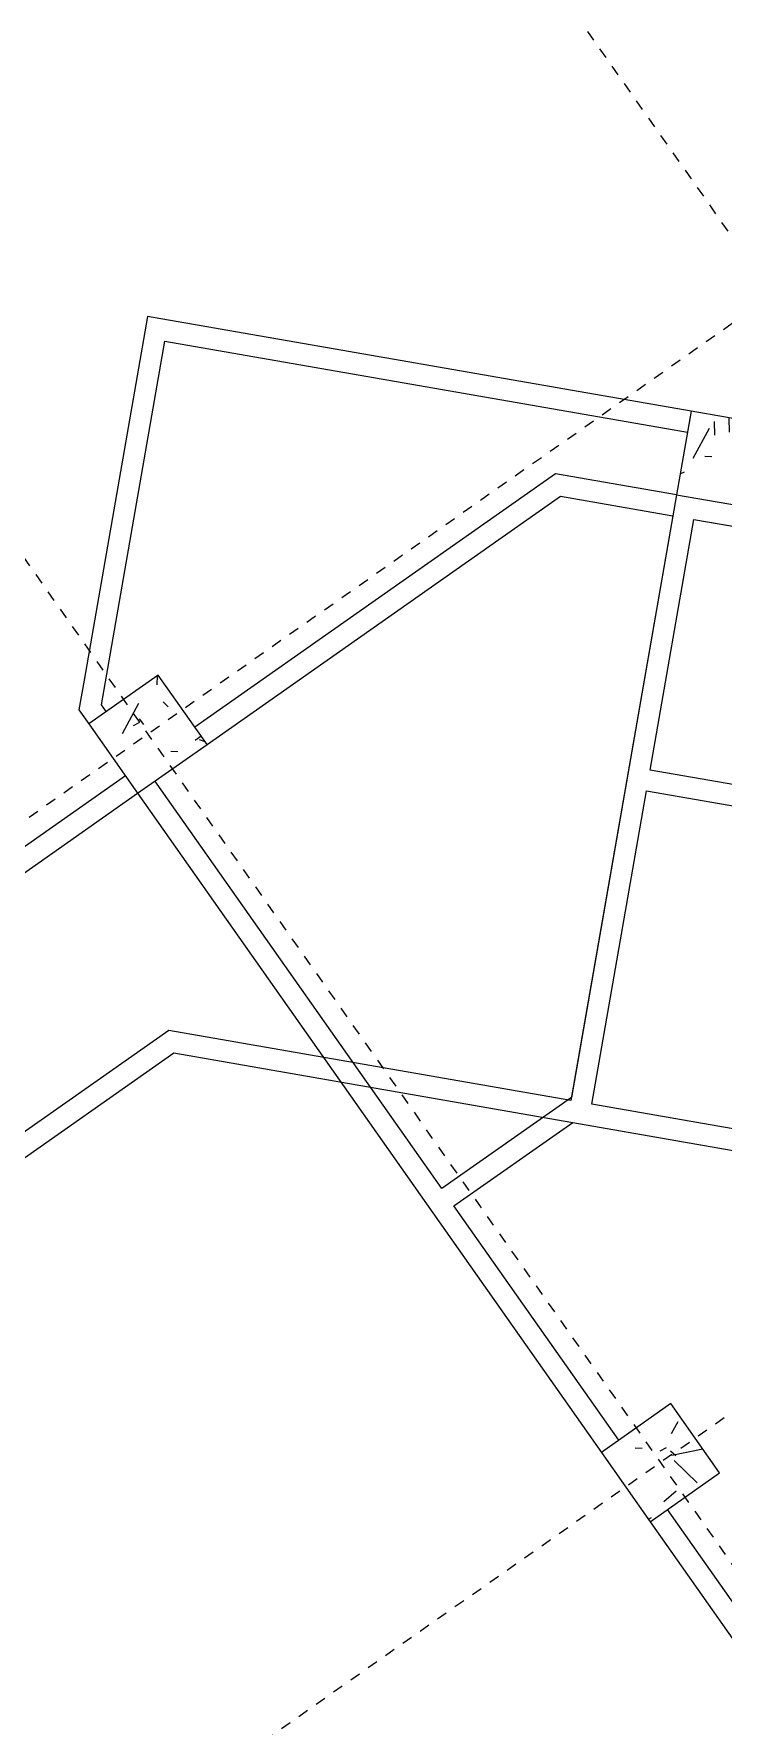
# Model space of a CAD drawing. Extents: x 274235 to 276654, y 142848 to 144425.
# Drawn here: x 275888.92 to 275895.41, y 143116.4 to 143132.36 of the extents above; entities that cross this region are included whole.
import ezdxf

# ---------------------------------------------------------------- set-up
doc = ezdxf.new("R2010")
doc.units = 0
doc.header["$LTSCALE"] = 1.5
doc.linetypes.add('ACM-G-CENTER', pattern=[50.800000000000004, 31.75, -6.350000000000001, 6.350000000000001, -6.350000000000001])
doc.layers.get('0').update_dxf_attribs({"linetype": 'CONTINUOUS', "lineweight": 0})
for name, color, linetype, lineweight in [('_ACM-A-DETL', 7, 'CONTINUOUS', 5), ('_ACM-A-GRID', 3, 'CONTINUOUS', 5), ('_ACM-A-WALL-FULL', 6, 'CONTINUOUS', 13), ('_ACM-S-STRU-CLOS', 5, 'CONTINUOUS', 5)]:
    doc.layers.add(name, color=color, linetype=linetype, lineweight=lineweight)

# ---------------------------------------------------------------- blocks, each defined once
blk = doc.blocks.new('M_Concrete-Rectangular-Column - 800 x 800mm-V1056-B1_Working')
at = {"layer": '_ACM-S-STRU-CLOS'}
h = blk.add_hatch(dxfattribs=at)
h.set_pattern_fill('FP_660', color=256, style=0, pattern_type=2)
h.set_pattern_definition([(49.99999999999999, (-647404.125, -663204.566), (3643.681986006824, -318.7812880006761), [381, -4191]), (355, (-647404.125, -663204.566), (-704.8562580461121, 3821.135846227694), [304.8, -3352.8]), (100.451, (-647100.485, -663231.131), (2938.852362929117, 3502.332152374178), [323.8, -3561.801]), (46.184, (-647404.125, -662188.566), (5421.581919880712, -840.8554984886337), [571.5, -6286.5]), (96.636, (-646952.326, -662258.636), (4748.051319755933, 4948.551449789822), [485.7, -5342.701999999999]), (351.184, (-647404.125, -662188.566), (4748.100788072627, 4948.506072045693), [457.2, -5029.2]), (21, (-646896.125, -662442.566), (3032.287836333134, -2045.304476687058), [381, -4191]), (326, (-646896.125, -662442.566), (1236.042244531653, 3683.761809559103), [304.8, -3352.8]), (71.45100000000001, (-646643.434, -662613.0079999999), (4268.342513760047, 1638.424823382678), [323.8, -3561.801]), (37.50000000000001, (-647404.125, -663204.566), (61.77206501183639, 1691.100777463062), [167.64, -3144.52, 167.64, -6601.46]), (37.50000000000001, (-647404.125, -663204.566), (61.77206501183639, 1691.100777463062), [-3479.8, -3235.96, 167.64, -3197.86]), (7.499999999999999, (-647404.125, -663204.566), (1336.393250206115, 2003.61149636239), [167.64, -1772.92, 167.64, -4351.02]), (7.499999999999999, (-647404.125, -663204.566), (1336.393250206115, 2003.61149636239), [-2108.2, -3068.32, 167.64, -1115.06]), (327.5, (-648536.965, -663204.566), (2711.817807077548, -114.578640950727), [167.64, -1102.36, -9220.2]), (327.5, (-648536.965, -663204.566), (2711.817807077548, -114.578640950727), [-1270, 167.64, -3794.76, -5257.8]), (327.5, (-648536.965, -663204.566), (2711.817807077548, -114.578640950727), [-5232.4, 167.64, -5090.16]), (317.5, (-649044.965, -663204.566), (2962.585592803855, 508.5334453662156), [167.64, -1483.36, 167.64, -6197.6]), (317.5, (-649044.965, -663204.566), (2962.585592803855, 508.5334453662156), [-1818.64, -2463.8, 167.64, -3566.16])])
h.paths.add_polyline_path([(400.0000000007927, -399.999999999216), (400.0000000007753, 400.0000000007753), (-399.999999999216, 400.0000000007407), (-399.9999999991987, -399.9999999992507)])
at = {"layer": '_ACM-A-DETL', "color": 250}
for p, q in [((400.0000000000002, 400.0000000000002), (-399.9999999999999, 400.0000000000002)), ((-399.9999999999999, 400.0000000000002), (-399.9999999999999, -399.9999999999999)), ((400.0000000000002, -399.9999999999999), (400.0000000000002, 400.0000000000002)), ((-399.9999999999999, -399.9999999999999), (400.0000000000002, -399.9999999999999))]:
    blk.add_line(p, q, dxfattribs=at)
blk = doc.blocks.new('M_Concrete-Rectangular-Column - 800 x 800mm-V1074-B1_Working')
at = {"layer": '_ACM-S-STRU-CLOS'}
h = blk.add_hatch(dxfattribs=at)
h.set_pattern_fill('FP_671', color=256, style=0, pattern_type=2)
h.set_pattern_definition([(4.999999999999999, (-920800.595, -3791.69), (2351.059830332032, -2801.884651253352), [381, -4191]), (310, (-920800.595, -3791.69), (2203.542428876418, 3200.35970852878), [304.8, -3352.8]), (55.451, (-920604.6740000001, -4025.18), (4554.605249644746, 398.4403801781702), [323.8, -3561.801]), (1.184, (-920082.175, -3073.269), (3239.061715540233, -4428.211985948568), [571.5, -6286.5]), (51.63600000000001, (-919812.252, -3442.286), (6856.533572818061, 141.775001575746), [485.6999999999999, -5342.701999999998]), (306.184, (-920082.175, -3073.269), (6856.536465289661, 141.7079352829701), [457.2, -5029.2]), (336, (-919902.57, -3612.085), (697.9026265240216, -3590.399956637265), [381, -4191]), (281, (-919902.57, -3612.085), (3478.826808756641, 1730.799102873897), [304.8, -3352.8]), (26.451, (-919844.411, -3911.285), (4176.715238984827, -1859.632632828301), [323.8, -3561.801]), (352.5, (-920800.595, -3791.69), (1239.46827347174, 1152.109381356208), [167.64, -3144.52, 167.64, -6601.46]), (352.5, (-920800.595, -3791.69), (1239.46827347174, 1152.109381356208), [-3479.8, -3235.96, 167.64, -3197.86]), (322.5, (-920800.595, -3791.69), (2361.740005493846, 471.7945463884976), [167.64, -1772.92, 167.64, -4351.02]), (322.5, (-920800.595, -3791.69), (2361.740005493846, 471.7945463884976), [-2108.2, -3068.32, 167.64, -1115.06]), (282.5, (-921601.6340000001, -2990.651), (1836.525426731569, -1998.564094722365), [167.64, -1102.36, 167.64, -9052.56]), (282.5, (-921601.6340000001, -2990.651), (1836.525426731569, -1998.564094722365), [-1437.64, -3794.76, 167.64, -5090.16]), (272.5, (-921960.845, -2631.441), (2454.451810195783, -1735.276914838564), [167.64, -1483.36, 167.64, -6197.6]), (272.5, (-921960.845, -2631.441), (2454.451810195783, -1735.276914838564), [-1818.64, -2463.8, 167.64, -3566.16])])
h.paths.add_polyline_path([(-399.999999999112, -399.9999999999783), (400.000000000914, -399.9999999999783), (400.0000000008966, 400.0000000000477), (-399.9999999990948, 400.0000000000477)])
at = {"layer": '_ACM-A-DETL', "color": 250}
for p, q in [((400.0000000000002, 400.0000000000002), (-399.9999999999999, 400.0000000000002)), ((-399.9999999999999, 400.0000000000002), (-399.9999999999999, -399.9999999999999)), ((400.0000000000002, -399.9999999999999), (400.0000000000002, 400.0000000000002)), ((-399.9999999999999, -399.9999999999999), (400.0000000000002, -399.9999999999999))]:
    blk.add_line(p, q, dxfattribs=at)
blk = doc.blocks.new('M_Concrete-Rectangular-Column - 800 x 800mm-V1076-B1_Working')
at = {"layer": '_ACM-S-STRU-CLOS'}
h = blk.add_hatch(dxfattribs=at)
h.set_pattern_fill('FP_673', color=256, style=0, pattern_type=2)
h.set_pattern_definition([(4.999999999999999, (-920800.595, -12191.69), (2351.059830332032, -2801.884651253352), [381, -4191]), (310, (-920800.595, -12191.69), (2203.542428876418, 3200.35970852878), [304.8, -3352.8]), (55.451, (-920604.6740000001, -12425.18), (4554.605249644746, 398.4403801781702), [323.8, -3561.801]), (1.184, (-920082.175, -11473.269), (3239.061715540233, -4428.211985948568), [571.5, -6286.5]), (51.63600000000001, (-919812.252, -11842.286), (6856.533572818061, 141.775001575746), [485.6999999999999, -5342.701999999998]), (306.184, (-920082.175, -11473.269), (6856.536465289661, 141.7079352829701), [457.2, -5029.2]), (336, (-919902.57, -12012.085), (697.9026265240216, -3590.399956637265), [381, -4191]), (281, (-919902.57, -12012.085), (3478.826808756641, 1730.799102873897), [304.8, -3352.8]), (26.451, (-919844.411, -12311.285), (4176.715238984827, -1859.632632828301), [323.8, -3561.801]), (352.5, (-920800.595, -12191.69), (1239.46827347174, 1152.109381356208), [167.64, -3144.52, 167.64, -6601.46]), (352.5, (-920800.595, -12191.69), (1239.46827347174, 1152.109381356208), [-3479.8, -3235.96, 167.64, -3197.86]), (322.5, (-920800.595, -12191.69), (2361.740005493846, 471.7945463884976), [167.64, -1772.92, 167.64, -4351.02]), (322.5, (-920800.595, -12191.69), (2361.740005493846, 471.7945463884976), [-2108.2, -3068.32, 167.64, -1115.06]), (282.5, (-921601.6340000001, -11390.651), (1836.525426731569, -1998.564094722365), [167.64, -1102.36, 167.64, -9052.56]), (282.5, (-921601.6340000001, -11390.651), (1836.525426731569, -1998.564094722365), [-1437.64, -3794.76, 167.64, -5090.16]), (272.5, (-921960.845, -11031.441), (2454.451810195783, -1735.276914838564), [167.64, -1483.36, 167.64, -6197.6]), (272.5, (-921960.845, -11031.441), (2454.451810195783, -1735.276914838564), [-1818.64, -2463.8, 167.64, -3566.16])])
h.paths.add_polyline_path([(-399.9999999991467, -399.9999999999783), (400.0000000008793, -399.9999999999783), (400.0000000008793, 400.000000000013), (-399.9999999991294, 400.000000000013)])
at = {"layer": '_ACM-A-DETL', "color": 250}
for p, q in [((400.0000000000002, 400.0000000000002), (-399.9999999999999, 400.0000000000002)), ((-399.9999999999999, 400.0000000000002), (-399.9999999999999, -399.9999999999999)), ((400.0000000000002, -399.9999999999999), (400.0000000000002, 400.0000000000002)), ((-399.9999999999999, -399.9999999999999), (400.0000000000002, -399.9999999999999))]:
    blk.add_line(p, q, dxfattribs=at)
blk = doc.blocks.new('BASEMENT20250512')
at = {"layer": '_ACM-A-WALL-FULL', "lineweight": 9}
for p, q in [((645845.7553515965, 662804.565608038), (642907.7827541179, 659866.5930105594)), ((647004.1247019172, 662804.565608038), (645845.7553515965, 662804.565608038)), ((643049.2041103553, 659725.1716543223), (645928.598064071, 662604.565608038)), ((645928.598064071, 662604.565608038), (647004.1247019172, 662604.565608038)), ((647004.1247019172, 662604.5656080382), (647004.1247019172, 657004.5656080381)), ((647204.1247019172, 660204.5656080383), (647204.1247019172, 662604.5656080382)), ((647204.1247019172, 662604.5656080382), (653204.1246721393, 662604.5656080382)), ((653204.1246721393, 660204.5656080383), (647204.1247019172, 660204.5656080383)), ((647204.1247019172, 660004.5656080383), (653204.1246721393, 660004.5656080383)), ((647204.1247019172, 657004.5656080381), (647204.1247019172, 660004.5656080383)), ((642342.0973291686, 659300.9075856102), (636968.0857921507, 653926.8960485923)), ((637109.5071483883, 653785.4746923553), (642483.5186854061, 659159.486229373)), ((643157.0251888174, 657004.5656080381), (637372.9642568314, 651220.5046760521)), ((647004.1247019172, 657004.5656080381), (643157.0251888174, 657004.5656080381)), ((653204.1246721393, 657004.5656080381), (647204.1247019172, 657004.5656080381)), ((637514.3856132911, 651079.0833200372), (643239.867901292, 656804.5656080381)), ((643239.867901292, 656804.5656080381), (653404.1246721392, 656804.5656080381))]:
    blk.add_line(p, q, dxfattribs=at)
at = {"layer": '_ACM-S-STRU-CLOS'}
blk.add_blockref('M_Concrete-Rectangular-Column - 800 x 800mm-V1056-B1_Working', (647404.1247019173, 663204.5656080381), dxfattribs=at)
at = {"layer": '_ACM-S-STRU-CLOS', "rotation": 44.99999999999453}
for name, p in [('M_Concrete-Rectangular-Column - 800 x 800mm-V1076-B1_Working', (642483.518685406, 659725.1716543224)), ('M_Concrete-Rectangular-Column - 800 x 800mm-V1074-B1_Working', (648423.2156259797, 653785.4747137486))]:
    blk.add_blockref(name, p, dxfattribs=at)
blk = doc.blocks.new('M_Concrete-Rectangular-Column - 800 x 800mm-V16-F5_Working')
at = {"layer": '_ACM-S-STRU-CLOS'}
h = blk.add_hatch(dxfattribs=at)
h.set_pattern_fill('FP_21', color=256, style=0, pattern_type=2)
h.set_pattern_definition([(49.99999999999999, (-647404.125, -663204.566), (1457.47235942743, -127.5124112941153), [152.4, -1676.4]), (355, (-647404.125, -663204.566), (-281.9423214106538, 1528.454121820989), [121.92, -1341.12]), (100.451, (-647282.669, -663215.192), (1175.54117813264, 1400.932700546505), [129.52, -1424.721]), (46.184, (-647404.125, -662798.166), (2168.632479325518, -336.3419224575734), [228.6, -2514.6]), (96.636, (-647223.405, -662826.194), (1899.220703450187, 1979.420801688256), [194.28, -2137.081]), (351.184, (-647404.125, -662798.166), (1899.240117591927, 1979.402459470636), [182.88, -2011.68]), (21, (-647200.925, -662899.7660000001), (1212.914804469988, -818.1214889162425), [152.4, -1676.4]), (326, (-647200.925, -662899.7660000001), (494.4169517815951, 1473.504446177546), [121.92, -1341.12]), (71.45100000000001, (-647099.8489999999, -662967.942), (1707.337131491297, 655.3696761195706), [129.52, -1424.721]), (37.50000000000001, (-647404.125, -663204.566), (24.70938685064226, 676.4402371484604), [67.056, -1257.808, 67.056, -2640.584]), (37.50000000000001, (-647404.125, -663204.566), (24.70938685064226, 676.4402371484604), [-1391.92, -1294.384, 67.056, -1279.144]), (7.499999999999999, (-647404.125, -663204.566), (534.5577488708675, 801.4442541774883), [67.056, -709.168, 67.056, -1740.408]), (7.499999999999999, (-647404.125, -663204.566), (534.5577488708675, 801.4442541774883), [-843.28, -1227.328, 67.056, -446.024]), (327.5, (-647857.261, -663204.566), (1084.727506429152, -45.83122648363428), [67.056, -440.944, 67.056, -3621.024]), (327.5, (-647857.261, -663204.566), (1084.727506429152, -45.83122648363428), [-575.056, -1517.904, 67.056, -2036.064]), (317.5, (-648060.461, -663204.566), (1185.034654813092, 203.4135379393795), [67.056, -593.344, 67.056, -2479.04]), (317.5, (-648060.461, -663204.566), (1185.034654813092, 203.4135379393795), [-727.456, -985.52, 67.056, -1426.464])])
h.paths.add_polyline_path([(400.0000000007234, -399.999999999216), (400.0000000007234, 400.00000000081), (-399.9999999992853, 400.0000000008446), (-399.9999999992853, -399.9999999991814)])
at = {"layer": '_ACM-A-DETL'}
for p, q in [((400.0000000000002, 400.0000000000002), (-399.9999999999999, 400.0000000000002)), ((-399.9999999999999, 400.0000000000002), (-399.9999999999999, -399.9999999999999)), ((400.0000000000002, -399.9999999999999), (400.0000000000002, 400.0000000000002)), ((-399.9999999999999, -399.9999999999999), (400.0000000000002, -399.9999999999999))]:
    blk.add_line(p, q, dxfattribs=at)
blk = doc.blocks.new('M_Concrete-Rectangular-Column - 800 x 800mm-V35-F5_Working')
at = {"layer": '_ACM-S-STRU-CLOS'}
h = blk.add_hatch(dxfattribs=at)
h.set_pattern_fill('FP_41', color=256, style=0, pattern_type=2)
h.set_pattern_definition([(4.999999999999999, (-920800.595, -3791.69), (940.4236980315761, -1120.75347945461), [152.4, -1676.4]), (310, (-920800.595, -3791.69), (881.4169468992006, 1280.143601645101), [121.92, -1341.12]), (55.451, (-920722.2270000001, -3885.086), (1821.84215116403, 159.3758739208037), [129.52, -1424.721]), (1.184, (-920513.2270000001, -3504.322), (1295.625077865399, -1771.284386199539), [228.6, -2514.6]), (51.63600000000001, (-920405.2579999999, -3651.928), (2742.61371007499, 56.71003331596489), [194.28, -2137.081]), (306.184, (-920513.2270000001, -3504.322), (2742.614468039805, 56.68333553822958), [182.88, -2011.68]), (336, (-920441.385, -3719.848), (279.1610305951743, -1436.159535889394), [152.4, -1676.4]), (281, (-920441.385, -3719.848), (1391.530565339019, 692.3194066623228), [121.92, -1341.12]), (26.451, (-920418.122, -3839.528), (1670.686005617264, -743.8533212809045), [129.52, -1424.721]), (352.5, (-920800.595, -3791.69), (495.7876537561635, 460.8433037540618), [67.056, -1257.808, 67.056, -2640.584]), (352.5, (-920800.595, -3791.69), (495.7876537561635, 460.8433037540618), [-1391.92, -1294.384, 67.056, -1279.144]), (322.5, (-920800.595, -3791.69), (944.6960760343029, 188.7172577094912), [67.056, -709.168, 67.056, -1740.408]), (322.5, (-920800.595, -3791.69), (944.6960760343029, 188.7172577094912), [-843.28, -1227.328, 67.056, -446.024]), (282.5, (-921121.0109999999, -3471.274), (734.6106044989533, -799.425746572302), [67.056, -440.944, 67.056, -3621.024]), (282.5, (-921121.0109999999, -3471.274), (734.6106044989533, -799.425746572302), [-575.056, -1517.904, 67.056, -2036.064]), (272.5, (-921264.695, -3327.59), (981.7811324214794, -694.1109482973148), [67.056, -593.344, 67.056, -2479.04]), (272.5, (-921264.695, -3327.59), (981.7811324214794, -694.1109482973148), [-727.456, -985.52, 67.056, -1426.464])])
h.paths.add_polyline_path([(-399.9999999990081, -400.000000000117), (400.0000000009833, -400.000000000117), (400.0000000009833, 399.9999999999091), (-399.9999999989908, 399.9999999998744)])
at = {"layer": '_ACM-A-DETL'}
for p, q in [((400.0000000000002, 400.0000000000002), (-399.9999999999999, 400.0000000000002)), ((-399.9999999999999, 400.0000000000002), (-399.9999999999999, -399.9999999999999)), ((400.0000000000002, -399.9999999999999), (400.0000000000002, 400.0000000000002)), ((-399.9999999999999, -399.9999999999999), (400.0000000000002, -399.9999999999999))]:
    blk.add_line(p, q, dxfattribs=at)
blk = doc.blocks.new('M_Concrete-Rectangular-Column - 800 x 800mm-V37-F5_Working')
at = {"layer": '_ACM-S-STRU-CLOS'}
h = blk.add_hatch(dxfattribs=at)
h.set_pattern_fill('FP_43', color=256, style=0, pattern_type=2)
h.set_pattern_definition([(4.999999999999999, (-920800.595, -12191.69), (940.4236980315761, -1120.75347945461), [152.4, -1676.4]), (310, (-920800.595, -12191.69), (881.4169468992006, 1280.143601645101), [121.92, -1341.12]), (55.451, (-920722.2270000001, -12285.086), (1821.84215116403, 159.3758739208037), [129.52, -1424.721]), (1.184, (-920513.2270000001, -11904.322), (1295.625077865399, -1771.284386199539), [228.6, -2514.6]), (51.63600000000001, (-920405.2579999999, -12051.928), (2742.61371007499, 56.71003331596489), [194.28, -2137.081]), (306.184, (-920513.2270000001, -11904.322), (2742.614468039805, 56.68333553822958), [182.88, -2011.68]), (336, (-920441.385, -12119.848), (279.1610305951743, -1436.159535889394), [152.4, -1676.4]), (281, (-920441.385, -12119.848), (1391.530565339019, 692.3194066623228), [121.92, -1341.12]), (26.451, (-920418.122, -12239.528), (1670.686005617264, -743.8533212809045), [129.52, -1424.721]), (352.5, (-920800.595, -12191.69), (495.7876537561635, 460.8433037540618), [67.056, -1257.808, 67.056, -2640.584]), (352.5, (-920800.595, -12191.69), (495.7876537561635, 460.8433037540618), [-1391.92, -1294.384, 67.056, -1279.144]), (322.5, (-920800.595, -12191.69), (944.6960760343029, 188.7172577094912), [67.056, -709.168, 67.056, -1740.408]), (322.5, (-920800.595, -12191.69), (944.6960760343029, 188.7172577094912), [-843.28, -1227.328, 67.056, -446.024]), (282.5, (-921121.0109999999, -11871.274), (734.6106044989533, -799.425746572302), [67.056, -440.944, 67.056, -3621.024]), (282.5, (-921121.0109999999, -11871.274), (734.6106044989533, -799.425746572302), [-575.056, -1517.904, 67.056, -2036.064]), (272.5, (-921264.695, -11727.59), (981.7811324214794, -694.1109482973148), [67.056, -593.344, 67.056, -2479.04]), (272.5, (-921264.695, -11727.59), (981.7811324214794, -694.1109482973148), [-727.456, -985.52, 67.056, -1426.464])])
h.paths.add_polyline_path([(-399.9999999989042, -400.0000000000477), (400.0000000011045, -400.000000000117), (400.0000000011045, 399.9999999999091), (-399.9999999988868, 399.9999999999437)])
at = {"layer": '_ACM-A-DETL'}
for p, q in [((400.0000000000002, 400.0000000000002), (-399.9999999999999, 400.0000000000002)), ((-399.9999999999999, 400.0000000000002), (-399.9999999999999, -399.9999999999999)), ((400.0000000000002, -399.9999999999999), (400.0000000000002, 400.0000000000002)), ((-399.9999999999999, -399.9999999999999), (400.0000000000002, -399.9999999999999))]:
    blk.add_line(p, q, dxfattribs=at)
blk = doc.blocks.new('5f0512')
at = {"layer": '_ACM-A-GRID', "linetype": 'ACM-G-CENTER'}
for p, q in [((-376274.424225076, -41943.23660716298), (-311051.5573572834, -107166.1034749678)), ((-381365.5930496191, -47034.40543170681), (-316142.7261818273, -112257.2722995107)), ((-337120.6048401807, -50079.3937898326), (-365726.851025769, -78685.63997541543)), ((-331180.9078996074, -56019.09073040704), (-359787.1540851956, -84625.33691598987))]:
    blk.add_line(p, q, dxfattribs=at)
at = {"layer": '_ACM-A-WALL-FULL', "lineweight": 18}
for p, q in [((-358399.9987195516, -66799.99976177595), (-358399.9987195516, -70282.84247425525)), ((-353199.9987493296, -66799.99976177595), (-358399.9987195516, -66799.99976177595)), ((-358199.9987195516, -70482.84247425525), (-358199.9987195516, -66999.99976177595)), ((-358199.9987195516, -66999.99976177595), (-353199.9987493296, -66999.99976177595)), ((-353199.9987493296, -67599.99976177595), (-353199.9987493296, -73371.27682429692)), ((-352999.9987493296, -70199.99976177572), (-352999.9987493296, -67799.99976177583)), ((-352999.9987493296, -67799.99976177583), (-352399.9987493296, -67799.99976177583)), ((-346999.9987791075, -70199.99976177572), (-352999.9987493296, -70199.99976177572)), ((-358399.9987195516, -70282.84247425536), (-358399.9987195516, -70565.68518672988)), ((-358144.8688345527, -70537.97235925426), (-358199.9987195516, -70482.84247425525)), ((-352999.9987493296, -70399.99976177572), (-346999.9987791075, -70399.99976177572)), ((-352999.9987493296, -73399.99976177595), (-352999.9987493296, -70399.99976177572)), ((-358399.9987195516, -70565.68518672988), (-358286.29019079, -70679.39371549152)), ((-354255.7815594202, -74427.05963438761), (-357579.1834096034, -71103.65778420365)), ((-357720.6047658407, -71245.07914044091), (-352346.5932502175, -76619.0906560655)), ((-353199.9987493296, -73371.27682429692), (-354255.7815594202, -74427.05963438761)), ((-346999.9987791075, -73399.99976177595), (-352999.9987493296, -73399.99976177595)), ((-354114.360203183, -74568.48099062499), (-353145.878974334, -73599.99976177595)), ((-353145.878974334, -73599.99976177595), (-346799.9987791076, -73599.99976177595)), ((-352205.1718939795, -76477.6692998287), (-354114.360203183, -74568.48099062487)), ((-347679.6885157787, -81003.15267803078), (-351639.4864690304, -77043.35472477821)), ((-351780.9078252683, -77184.77608101489), (-346406.8963096433, -82558.78759664111))]:
    blk.add_line(p, q, dxfattribs=at)
at = {"layer": '_ACM-S-STRU-CLOS'}
blk.add_blockref('M_Concrete-Rectangular-Column - 800 x 800mm-V16-F5_Working', (-352799.9987493295, -67199.99976177595), dxfattribs=at)
at = {"layer": '_ACM-S-STRU-CLOS', "rotation": 44.99999999999453}
for name, p in [('M_Concrete-Rectangular-Column - 800 x 800mm-V37-F5_Working', (-357720.6047658408, -70679.39371549163)), ('M_Concrete-Rectangular-Column - 800 x 800mm-V35-F5_Working', (-351780.9078252671, -76619.0906560655))]:
    blk.add_blockref(name, p, dxfattribs=at)

msp = doc.modelspace()

# ---------------------------------------------------------------- block references
at = {"xscale": 0.0009999999999999994, "yscale": 0.001, "zscale": 0.001, "rotation": 350.1075696352769}
msp.add_blockref('BASEMENT20250512', (275143.7222229671, 142586.2208173259), dxfattribs=at)

# ---------------------------------------------------------------- next in the draw order: block references
msp.add_blockref('5f0512', (276254.5380815538, 143133.931731411), dxfattribs=at)

doc.saveas('drawing.dxf')
